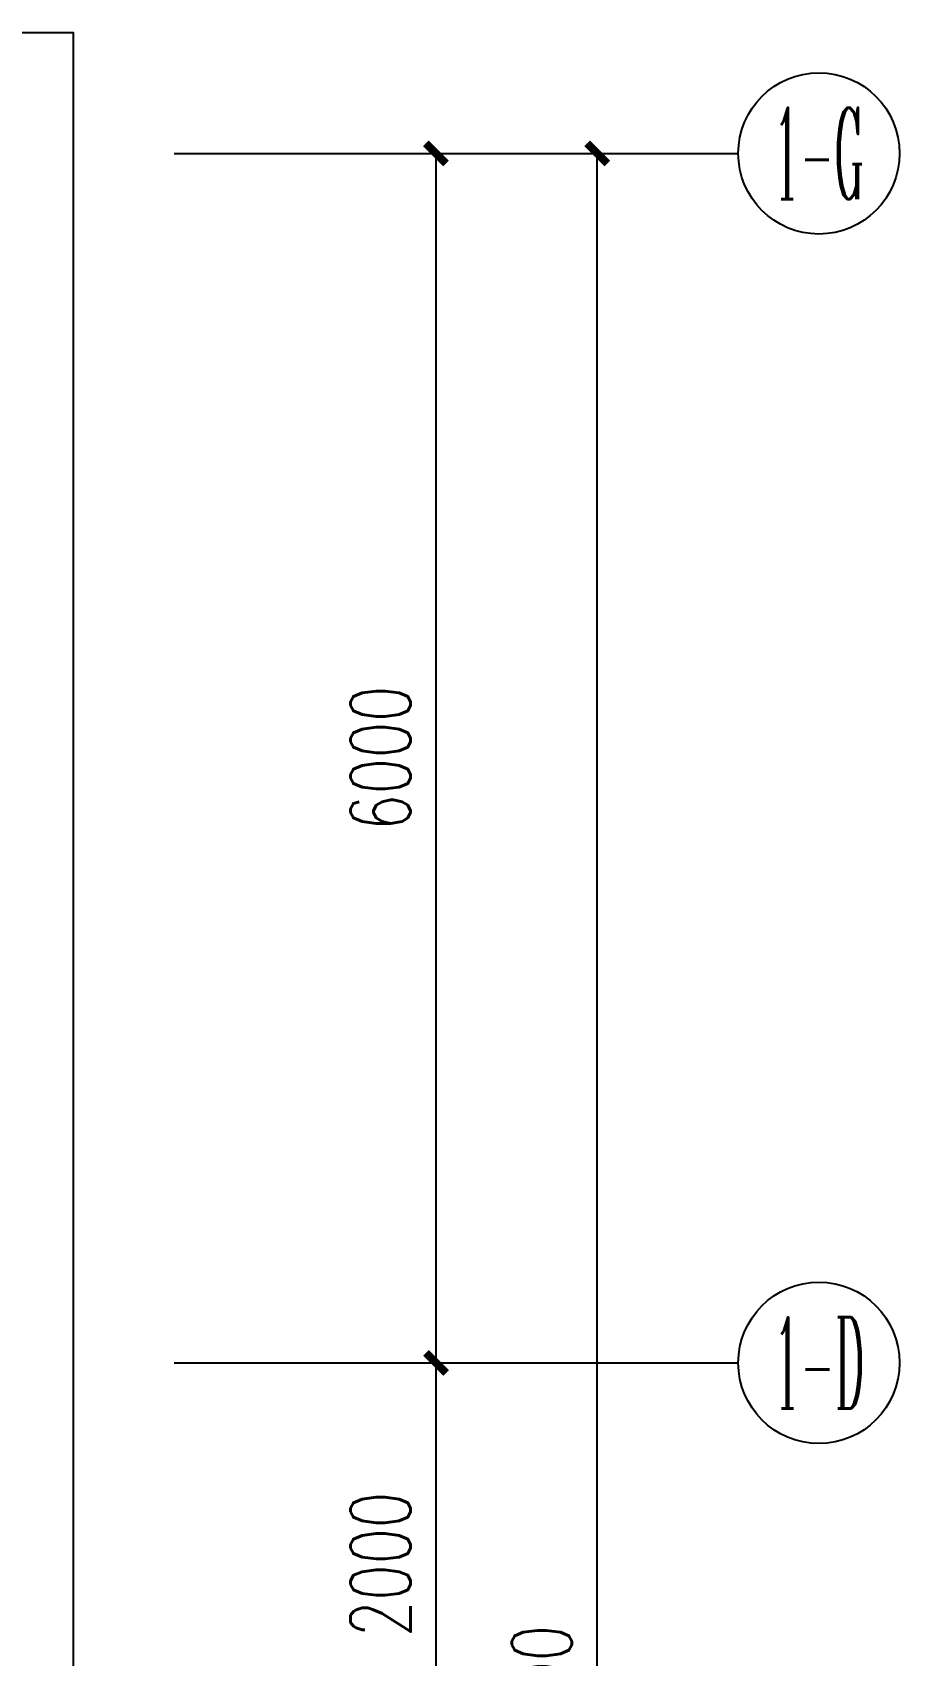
# Model space of a CAD drawing. Extents: x -6243262 to 3079315, y -2914302 to 172723.
# Drawn here: x -1777000 to -1772698, y -603739 to -595687 of the extents above; entities that cross this region are included whole.
import ezdxf
from ezdxf.enums import TextEntityAlignment as Align

# ---------------------------------------------------------------- set-up
doc = ezdxf.new("R2010")
doc.units = 0
doc.header["$LTSCALE"] = 1000
for name, color, linetype in [('0-铝板', 32, 'Continuous'), ('AXIS', 3, 'Continuous'), ('AXIS_TEXT', 7, 'Continuous')]:
    doc.layers.add(name, color=color, linetype=linetype)
doc.styles.add('_TCH_AXIS', font='COMPLEX', dxfattribs={"bigfont": 'GBCBIG'})
doc.styles.add('_TCH_DIM_T3', font='SIMPLEX', dxfattribs={"width": 0.705882, "bigfont": 'GBCBIG'})
doc.styles.add('COMPLEX', font='COMPLEX')
doc.dimstyles.new('_TCH_ARCH&&100', dxfattribs={"dimtxt": 297.5, "dimasz": 100, "dimexe": 250, "dimexo": 300, "dimgap": 126.25, "dimtad": 1, "dimdec": 0, "dimzin": 0, "dimdsep": 46, "dimtxsty": '_TCH_DIM_T3', "dimblk": 'ARCHTICK', "dimcen": 0.09, "dimclrt": 7, "dimazin": 2, "dimtfac": 1, "dimtdec": 0, "dimtix": 1, "dimtmove": 2, "dimatfit": 3, "dimfxl": 0, "dimtolj": 1, "dimtzin": 0, "dimarcsym": 0})

# ---------------------------------------------------------------- blocks, each defined once
blk = doc.blocks.new('_AXISO')
at = {"color": 0}
blk.add_circle((0, 0), 0.5, dxfattribs=at)
at = {"layer": 'AXIS_TEXT', "color": 0, "style": 'COMPLEX', "width": 1.041667}
blk.add_attdef('A', text='', height=0.56, dxfattribs=at).set_placement((-0.25, -0.28), (0.25, -0.28), align=Align.FIT)
blk = doc.blocks.new('_ArchTick')
at = {"color": 0, "linetype": 'ByBlock', "const_width": 0.4}
blk.add_lwpolyline([(-0.5, -0.5), (0.5, 0.5)], dxfattribs=at)
blk = doc.blocks.new('*D141')
at = {"layer": 'AXIS', "color": 0, "lineweight": -2, "transparency": 16777216}
for p, q in [((1457895.1, -771452.2), (1459945.1, -771452.2)), ((1459695.1, -786952.2), (1459695.1, -771452.2)), ((1457895.1, -786952.2), (1459945.1, -786952.2))]:
    blk.add_line(p, q, dxfattribs=at)
at = {"layer": 'Defpoints', "color": 0, "transparency": 16777216}
for p in [(1457595.1, -771452.2), (1459695.1, -771452.2), (1457595.1, -786952.2)]:
    blk.add_point(p, dxfattribs=at)
at = {"layer": 'AXIS', "color": 0, "lineweight": -2, "transparency": 16777216, "xscale": 100, "yscale": 100, "zscale": 100}
for p, rotation in [((1459695.1, -771452.2), 90), ((1459695.1, -786952.2), 270)]:
    blk.add_blockref('_ArchTick', p, dxfattribs=dict(at, rotation=rotation))
at = {"layer": 'AXIS', "color": 7, "transparency": 16777216, "insert": (1459420.1, -779202.2), "char_height": 297.5, "attachment_point": 5, "rotation": 90, "style": '_TCH_DIM_T3'}
blk.add_mtext('\\A1;15500', dxfattribs=at)
blk = doc.blocks.new('*D144')
at = {"layer": 'AXIS', "color": 0, "lineweight": -2, "transparency": 16777216}
for p, q in [((1457895.1, -777452.2), (1459145.1, -777452.2)), ((1458895.1, -779452.2), (1458895.1, -777452.2)), ((1457895.1, -779452.2), (1459145.1, -779452.2))]:
    blk.add_line(p, q, dxfattribs=at)
at = {"layer": 'Defpoints', "color": 0, "transparency": 16777216}
for p in [(1457595.1, -777452.2), (1458895.1, -777452.2), (1457595.1, -779452.2)]:
    blk.add_point(p, dxfattribs=at)
at = {"layer": 'AXIS', "color": 0, "lineweight": -2, "transparency": 16777216, "xscale": 100, "yscale": 100, "zscale": 100}
for p, rotation in [((1458895.1, -777452.2), 90), ((1458895.1, -779452.2), 270)]:
    blk.add_blockref('_ArchTick', p, dxfattribs=dict(at, rotation=rotation))
at = {"layer": 'AXIS', "color": 7, "transparency": 16777216, "insert": (1458620.1, -778452.2), "char_height": 297.5, "attachment_point": 5, "rotation": 90, "style": '_TCH_DIM_T3'}
blk.add_mtext('\\A1;2000', dxfattribs=at)
blk = doc.blocks.new('*D145')
at = {"layer": 'AXIS', "color": 0, "lineweight": -2, "transparency": 16777216}
for p, q in [((1457895.1, -771452.2), (1459145.1, -771452.2)), ((1458895.1, -777452.2), (1458895.1, -771452.2)), ((1457895.1, -777452.2), (1459145.1, -777452.2))]:
    blk.add_line(p, q, dxfattribs=at)
at = {"layer": 'Defpoints', "color": 0, "transparency": 16777216}
for p in [(1457595.1, -771452.2), (1458895.1, -771452.2), (1457595.1, -777452.2)]:
    blk.add_point(p, dxfattribs=at)
at = {"layer": 'AXIS', "color": 0, "lineweight": -2, "transparency": 16777216, "xscale": 100, "yscale": 100, "zscale": 100}
for p, rotation in [((1458895.1, -771452.2), 90), ((1458895.1, -777452.2), 270)]:
    blk.add_blockref('_ArchTick', p, dxfattribs=dict(at, rotation=rotation))
at = {"layer": 'AXIS', "color": 7, "transparency": 16777216, "insert": (1458620.1, -774452.2), "char_height": 297.5, "attachment_point": 5, "rotation": 90, "style": '_TCH_DIM_T3'}
blk.add_mtext('\\A1;6000', dxfattribs=at)
blk = doc.blocks.new('33')
at = {"layer": '0-铝板', "color": 8}
blk.add_lwpolyline([(1421595.1, -770852.2), (1457095.1, -770852.2), (1457095.1, -779352.2)], dxfattribs=at)
at = {"layer": 'AXIS', "color": 8}
for p, q in [((1457595.1, -771452.2), (1460395.1, -771452.2)), ((1457595.1, -777452.2), (1460395.1, -777452.2))]:
    blk.add_line(p, q, dxfattribs=at)
ref = blk.add_blockref('_AXISO', (1460795.1, -771452.2), dxfattribs=dict(at, xscale=800, yscale=800, zscale=800))
ref.add_attrib('A', '1-G', dxfattribs={"layer": 'AXIS_TEXT', "color": 8, "height": 452.55, "style": '_TCH_AXIS', "width": 0.355932}).set_placement((1460568.8, -771678.5), (1461021.4, -771678.5), align=Align.FIT)
ref = blk.add_blockref('_AXISO', (1460795.1, -777452.2), dxfattribs=dict(at, xscale=800, yscale=800, zscale=800))
ref.add_attrib('A', '1-D', dxfattribs={"layer": 'AXIS_TEXT', "color": 8, "height": 452.55, "style": '_TCH_AXIS', "width": 0.362069}).set_placement((1460568.8, -777678.5), (1461021.4, -777678.5), align=Align.FIT)
for p1, p2, distance, picture, middle in [((1457595.1, -786952.2), (1457595.1, -771452.2), -2100, '*D141', (1459420.1, -779202.2)), ((1457595.1, -777452.2), (1457595.1, -771452.2), -1300, '*D145', (1458620.1, -774452.2)), ((1457595.1, -779452.2), (1457595.1, -777452.2), -1300, '*D144', (1458620.1, -778452.2))]:
    dim = blk.add_aligned_dim(p1=p1, p2=p2, distance=distance, dimstyle='_TCH_ARCH&&100', dxfattribs=at)
    dim.commit()
    dim.dimension.update_dxf_attribs({"geometry": picture, "text_midpoint": middle})

msp = doc.modelspace()

# ---------------------------------------------------------------- block references
msp.add_blockref('33', (-3233892.8, 175165.3))

doc.saveas('drawing.dxf')
